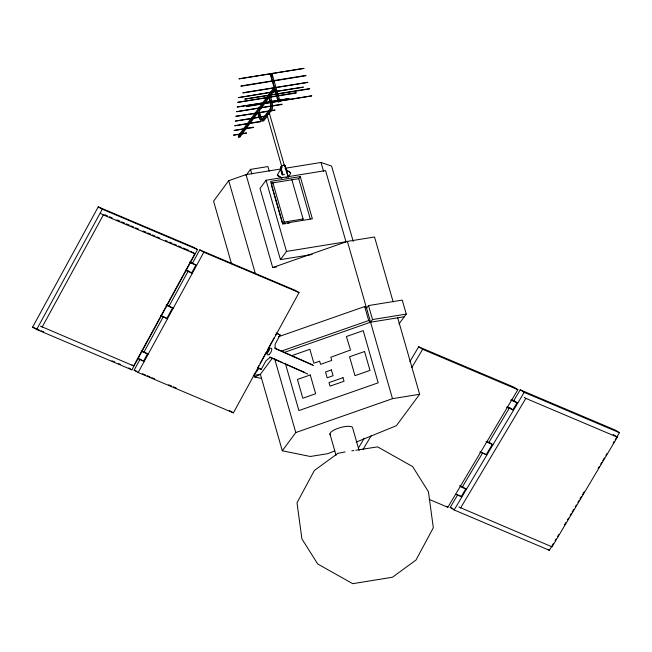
<?xml version="1.0" encoding="UTF-8"?>
<svg xmlns="http://www.w3.org/2000/svg" width="652" height="652" viewBox="0 0 652 652"><rect width="100%" height="100%" fill="white"/><g stroke="black" fill="none" stroke-linecap="round" stroke-linejoin="round"><path stroke-width="0.98" d="M303.865 68.321L238.917 78.851L303.954 68.468M242.862 92.714L307.923 82.348L242.976 92.991M309.7 88.916L244.728 99.112L309.676 88.582M253.538 127.189L245.78 128.387M274.875 109.903L236.016 116.366M271.338 92.111L238.339 97.645L303.4 87.123L273.335 91.785M267.475 97.327L237.727 102.34L266.546 97.833M265.185 102.641L289.186 98.558L237.116 107.026L263.188 102.967M281.99 104.149L236.505 111.712L282.039 104.499M235.894 116.243L254.965 113.481M258.925 117.075L235.282 121.093L251.118 118.697M247.687 123.489L234.671 125.787L260.727 121.728M243.832 128.705L234.06 130.473L243.897 129.047M246.464 132.861L233.44 135.119L239.537 134.345M305.894 75.396L240.963 85.925M241.028 86.26L305.943 75.738M246.749 106.203L311.803 95.86L246.839 106.52M32.6 327.157L98.24 206.863L193.473 247.214L197.523 249.553L131.883 369.847L36.651 329.496L32.6 327.157L39.136 329.92M36.651 329.496L102.291 209.202L197.523 249.553M42.136 327.133L103.35 214.94L194.875 253.726L133.66 365.911L40.408 326.13M196.578 265.478L192.527 263.131L199.756 249.879L294.997 290.23L299.048 292.577L233.408 412.863L138.167 372.512L134.125 370.173L140.147 359.122M138.167 372.512L203.807 252.218L299.048 292.577M258.746 365.821L257.63 367.85L261.199 369.44L265.877 360.939L270.091 357.353L307.801 374.069M260.083 363.384L266.244 352.178M267.874 349.227L274.084 337.932M275.421 335.487L276.57 333.408L280.14 334.989L275.152 344.069L275.095 348.535L313.628 365.601M281.778 178.053L277.605 175.73L277.385 174.964L280.637 169.202L280.556 167.132L282.634 174.369L282.267 174.866L280.547 169.333L280.963 169.145M358.527 447.851L364.232 438.266M409.88 361.599L418.698 346.791L513.939 387.141L517.875 389.676L447.851 507.289L429.179 499.375M362.985 449.513L371.29 435.569M411.746 367.614L422.643 349.317L517.875 389.676M553.524 543.336L549.375 550.304L454.134 509.954L450.198 507.419L457.908 494.461M482.863 452.545L462.472 486.799L466.408 489.334M615.252 439.66L619.4 432.692L615.464 430.157L520.223 389.806L513.792 400.605L517.729 403.14M454.134 509.954L524.159 392.341L619.4 432.692M460.524 508.063L525.83 398.38L617.354 437.158L552.048 546.849L458.845 506.987M555.08 540.72L556.115 538.984M557.672 536.368L558.707 534.624M564.412 525.039L565.969 522.431M567.525 519.815L568.568 518.071M570.117 515.455L571.16 513.719M572.195 511.975L573.752 509.359M575.308 506.743L576.344 505.007M577.9 502.39L578.935 500.646M579.978 498.902L581.535 496.294M582.57 494.55L584.127 491.934M598.128 468.413L599.172 466.669M600.728 464.053L601.763 462.317M602.798 460.573L604.355 457.957M605.912 455.341L606.947 453.605M613.173 443.148L614.217 441.404M238.656 137.14L257.467 111.712L258.942 116.863A7.025 2.453 80.8 0 0 262.715 120.685L270.433 110.253A7.025 2.453 80.8 0 0 270.515 101.215L269.04 96.064L274.443 88.762L278.225 101.94L279.912 101.207L271.982 73.57L270.295 74.295L274.076 87.474L238.29 135.852L238.656 137.14L239.96 136.928L258.176 112.299M271.982 73.57L271.599 74.092L272.406 76.912M269.357 97.189L259.154 110.979L260.833 116.781A5.615 1.964 80.8 0 0 263.196 119.552M269.04 96.064L270.344 95.852L275.144 89.365M267.581 115.657L264.019 120.473A7.025 2.453 80.8 0 1 262.805 120.913M268.763 114.059L271.729 110.041A7.025 2.453 80.8 0 0 271.819 101.003L270.344 95.852M278.225 101.94L278.608 101.419L270.686 73.774M281.045 168.941L246.057 174.614L228.722 180.677L213.571 201.175L231.517 263.783M246.073 175.38L250.507 169.381L267.931 166.562L269.268 171.215M280.433 259.618L286.497 251.419L345.984 241.778L325.568 170.596L266.081 180.237L260.018 188.436L280.433 259.618L312.161 254.476M277.385 174.964L281.876 177.923M271.371 184.915L272.903 182.845L284.15 222.063L282.618 224.133M280.865 169.275L282.397 174.622L282.789 174.092L280.482 167.23M286 169.61L290.474 172.723L285.902 169.74M271.11 183.155L298.73 178.672L300.254 176.602L312.365 218.827L282.772 223.62L270.67 181.403L300.254 176.602M302.096 220.368L303.115 218.99L291.876 179.773M259.056 368.241L253.775 375.373L260.376 374.305L272.104 358.445M398.942 323.987L406.261 314.085L402.251 300.099L368.519 305.568L366.554 308.217L364.688 306.546L278.518 336.717M406.261 314.085L372.528 319.553L370.564 322.21L284.394 352.382M334.525 450.948L327.964 453.629L310.328 456.481L282.3 450.776L295.796 432.537L392.496 398.674L419.635 394.273L397.704 317.809M419.635 394.273L396.392 425.691L356.082 442.146M287.842 177.328L290.694 173.497L290.474 172.723M260.678 121.378L249.683 123.163M246.529 133.212L241.533 134.019M254.207 375.185L254.745 377.043L260.376 374.305L282.3 450.776M246.057 174.614L272.707 267.548L347.394 241.395L374.533 236.994L393.14 301.876M281.574 351.045L368.698 320.539L370.564 322.21L404.305 316.742M291.615 355.707L309.871 349.309L313.856 363.197L319.651 361.167L320.564 364.338L331.738 360.426L330.833 357.255L350.507 350.018L346.399 336.522L363.213 330.629L378.176 382.822L298.893 410.581L285.307 363.229M345.095 451.917L337.883 453.319L314.37 470.491L297.01 502.79L301.909 538.894L317.72 563.996L352.708 583.679L392.455 577.24L415.968 560.068L433.319 527.761L428.421 491.665L412.61 466.563L377.622 446.881L355.821 450.206M270.45 96.846L276.391 95.877M278.371 95.559L296.204 92.665M270.507 97.189L276.456 96.227M278.437 95.901L296.269 93.016M256.969 113.155L274.948 110.237M260.89 116.757L265.812 115.958M253.082 118.379L265.877 116.3M245.845 128.729L253.636 127.466M285.038 168.289L321.02 162.462L331.607 166.064L353.205 241.395M282.397 174.622L284.011 174.361M282.267 174.866L284.199 174.549M284.15 222.063L303.115 218.99M283.62 223.97L285.617 223.644M287.613 223.326L289.61 223M272.707 267.548L276.709 266.904M351.852 450.809L353.84 450.508M254.745 377.043L261.509 378.429M104.711 214.72L107.507 215.91M109.381 216.7L112.177 217.882M116.847 219.863L119.895 221.044M121.516 221.843L124.565 223.025M126.186 223.823L129.235 225.005M130.856 225.796L133.66 226.986M135.526 227.776L138.33 228.966M143 230.947L146.048 232.128M147.67 232.919L150.718 234.109M152.34 234.899L155.143 236.089M157.01 236.88L159.813 238.07M165.412 240.441L167.279 241.232M169.153 242.022L172.193 243.204M173.815 244.003L176.619 245.193M178.485 245.983L181.289 247.165M183.155 247.964L188.762 250.335M189.65 262.022L193.245 263.547M189.634 262.43L195.918 265.095L191.647 272.927L185.364 270.27L186.016 270.645M511.796 399.912L514.485 401.053M186.276 270.238L188.966 271.379M507.582 406.995L510.272 408.136L509.579 407.687L488.984 442.276L492.92 444.803M506.596 407.15L512.879 409.806L517.093 402.732L510.809 400.067L511.445 400.475M166.26 304.892L169.854 306.416M166.244 305.299L172.527 307.964L166.798 318.469L160.514 315.812L161.166 316.187M486.987 441.583L489.676 442.724M161.427 315.78L164.117 316.921L163.399 316.505L144.1 351.884L148.151 354.223M142.12 351.151L144.817 352.292M459.578 485.724L463.164 487.248M460.385 486.645L465.772 488.927L461.217 496.579L455.829 494.297M139.072 358.779L144.198 361.461M41.003 330.719L43.806 331.901M111.965 360.784L114.768 361.966M118.501 363.555L120.367 364.346M134.125 370.173L136.92 371.355M142.527 373.735L145.323 374.916M147.189 375.707L149.993 376.897M151.859 377.687L154.663 378.877M168.664 384.81L171.468 385.992M173.334 386.791L176.138 387.973M450.198 507.419L452.993 508.609M276.203 332.952L280.14 334.989M274.777 348.095L312.389 364.761M269.773 356.921L282.65 362.626M284.492 363.441L304.728 372.414M199.756 249.879L203.807 252.218M190.555 251.232L194.875 253.726M98.24 206.863L102.291 209.202M100.758 213.448L103.35 214.94M192.299 273.31L188.249 270.971L169.137 306L173.188 308.339M259.048 368.193L261.199 369.44M164.785 317.312L167.45 318.852M141.867 351.558L141.207 351.183L147.491 353.849L143.546 361.086L137.262 358.421L137.914 358.804M229.357 410.524L233.408 412.863M131.932 364.916L133.66 365.911M128.648 367.981L131.883 369.847M613.157 434.46L617.354 437.158M520.223 389.806L524.159 392.341M524.151 397.296L525.83 398.38M418.698 346.791L422.643 349.317M510.923 408.551L513.515 410.222M486.637 442.146L486.001 441.73L492.284 444.395L486.172 454.672L479.888 452.007L480.524 452.415M484.216 453.417L486.808 455.08M547.794 549.294L549.375 550.304M459.261 495.324L461.852 496.995M446.278 506.278L447.851 507.289M368.519 305.568L372.528 319.553M347.394 241.395L392.496 398.674M364.688 306.546L368.698 320.539M321.02 162.462L323.547 171.264M276.823 92.315L277.63 95.143M278.714 98.908L279.521 101.728M298.73 178.672L310.279 218.974M285.095 165.526L288.371 176.961M284.753 165.616L287.679 175.82M269.52 113.75L284.264 165.152M266.815 114.426L282.112 167.768M359.122 450.532L352.716 428.185A11.817 3.57 -16 0 0 340.132 427.655A11.817 3.57 -16 0 0 330.23 434.762M259.26 113.22L259.993 115.795M271.648 185.869L282.34 223.171M266.081 180.237L286.497 251.419M329.92 433.882L336.049 455.259M250.507 169.381L251.843 174.035M239.586 135.649L239.96 136.928M228.722 180.677L255.372 273.62M274.696 358.975L295.796 432.537M267.785 114.605A1.402 0.424 -16 0 1 267.01 114.157A1.402 0.424 -16 0 1 269.154 113.529A1.402 0.424 -16 0 1 268.811 114.304M284.549 165.388A1.752 0.53 -16 0 1 284.688 165.771M281.419 166.586A1.752 0.53 -16 0 1 282.072 165.844A1.752 0.53 -16 0 1 283.946 165.339M281.281 166.814A2.103 0.636 -16 0 1 281.941 165.771A2.103 0.636 -16 0 1 284.655 165.209A2.103 0.636 -16 0 1 284.459 166.154M286.13 177.662A1.752 0.53 -16 0 1 286.57 177.531M271.607 102.217A5.615 1.964 80.8 0 1 271.762 102.926M269.618 348.25A3.79 1.695 -60 0 1 267.19 352.993M270.254 108.648L262.137 119.626A5.615 1.964 80.8 0 1 259.537 116.993L257.858 111.19L268.657 96.586L270.311 102.421A5.615 1.964 80.8 0 1 270.254 108.648M364.566 351.51L349.553 356.766L354.973 375.658L369.977 370.401L364.566 351.51M310.262 374.957L297.426 379.448L302.813 398.242L315.649 393.743L310.262 374.957M331.395 369.896L325.495 371.966L327.165 377.785L333.066 375.715L331.395 369.896M342.993 377.687L329.015 382.577L330.042 386.155L344.02 381.257L342.993 377.687M269.349 354.24A3.79 1.695 -60 0 0 271.468 348.412A3.79 1.695 -60 0 0 267.32 351.941A3.79 1.695 -60 0 0 269.349 354.24"/></g></svg>
